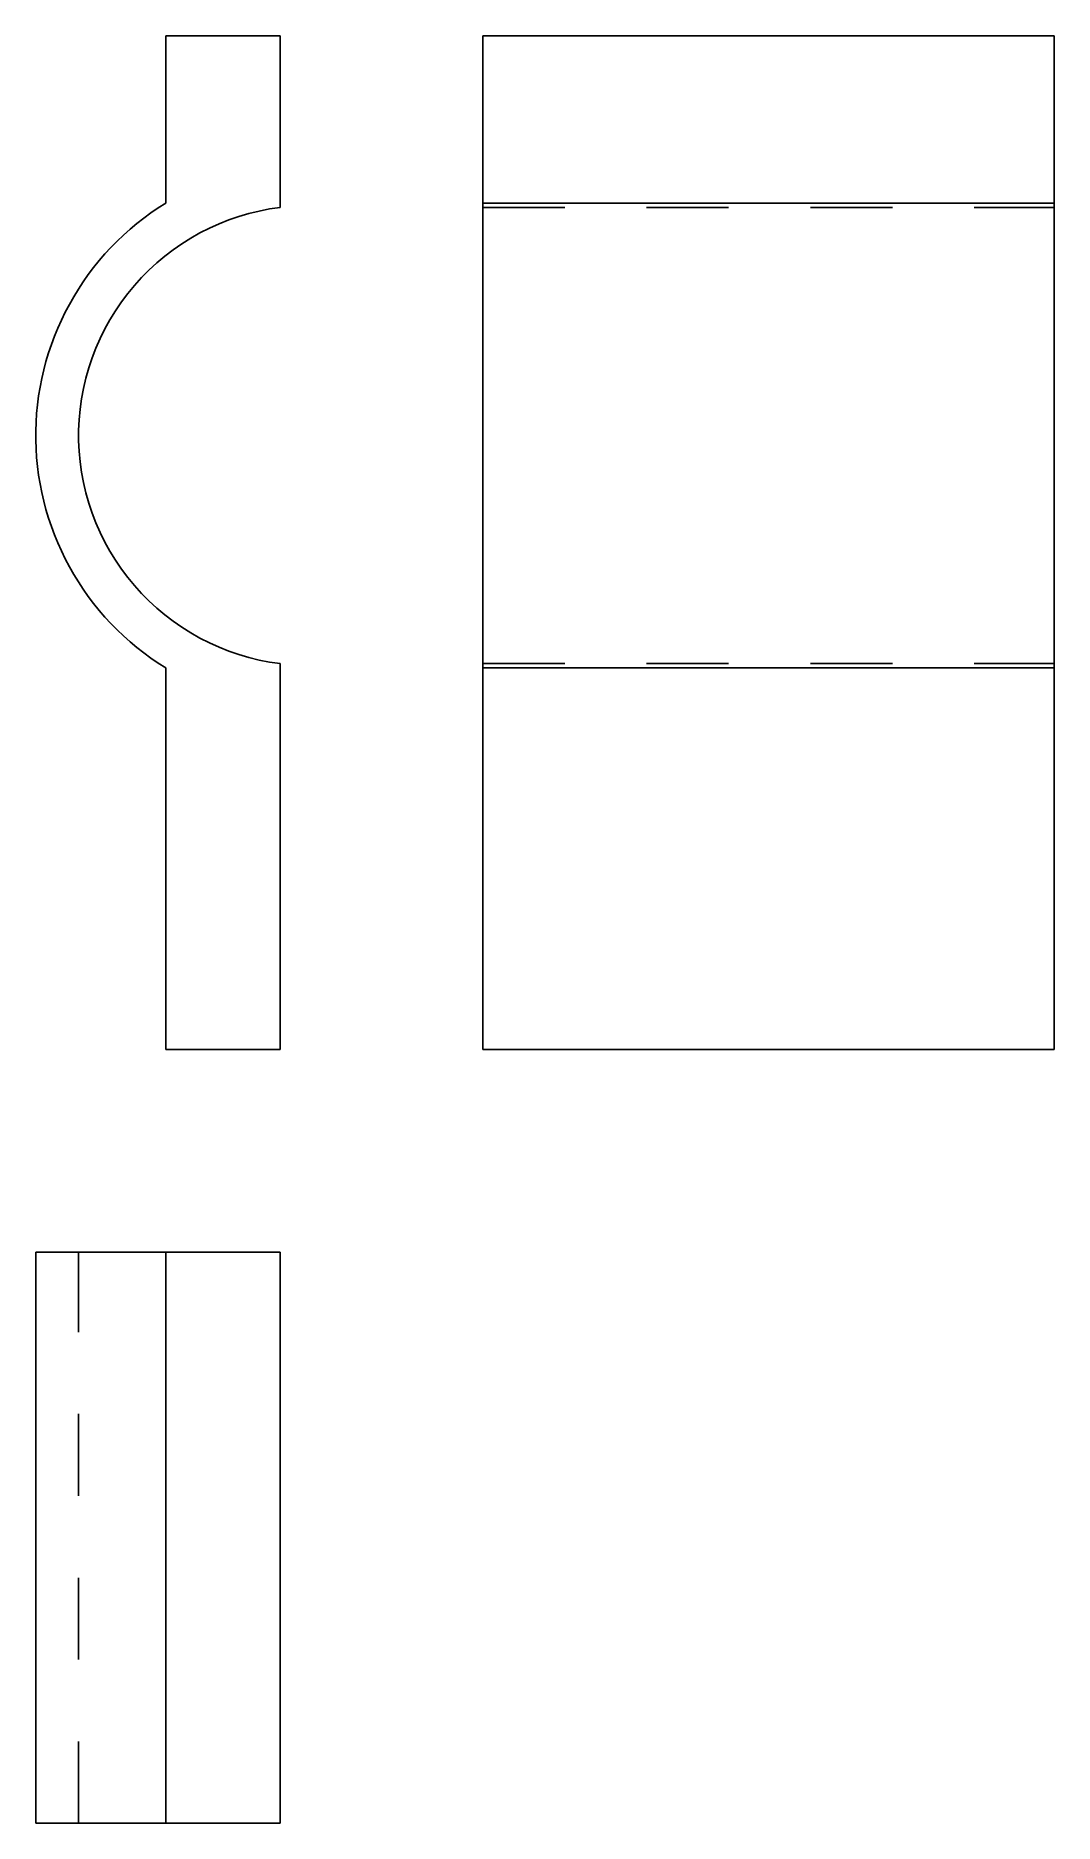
# Model space of a CAD drawing. Extents: x 0 to 1.24, y 0 to 2.18.
import ezdxf

# ---------------------------------------------------------------- set-up
doc = ezdxf.new("R2010")
doc.units = 0
doc.linetypes.add('HIDDEN', pattern=[0.061919, 0.0413, -0.020619])
for name, color, linetype in [('FRONT', 7, 'CONTINUOUS'), ('LEFT', 7, 'CONTINUOUS'), ('LEFT_HID', 7, 'HIDDEN'), ('TOP', 7, 'CONTINUOUS'), ('TOP_HID', 7, 'HIDDEN')]:
    doc.layers.add(name, color=color, linetype=linetype)

msp = doc.modelspace()

# ---------------------------------------------------------------- linework, layer by layer
at = {"layer": 'FRONT'}
for p, q in [((0.298212, 2.183721), (0.158677, 2.183721)), ((0.158677, 2.183721), (0.158677, 1.97918)), ((0.298212, 1.973988), (0.298212, 2.183721)), ((0.140678, 1.9673), (0.131977, 1.960929)), ((0.149582, 1.973386), (0.140678, 1.9673)), ((0.158677, 1.97918), (0.149582, 1.973386)), ((0.247914, 1.962931), (0.260285, 1.966559)), ((0.260285, 1.966559), (0.272809, 1.969615)), ((0.272809, 1.969615), (0.28546, 1.972093)), ((0.28546, 1.972093), (0.298212, 1.973988)), ((0.115214, 1.94736), (0.107171, 1.940175)), ((0.123486, 1.95428), (0.115214, 1.94736)), ((0.131977, 1.960929), (0.123486, 1.95428)), ((0.20048, 1.942876), (0.211981, 1.948701)), ((0.211981, 1.948701), (0.223736, 1.953993)), ((0.223736, 1.953993), (0.235722, 1.95874)), ((0.235722, 1.95874), (0.247914, 1.962931)), ((0.091804, 1.925045), (0.084496, 1.917114)), ((0.099365, 1.932734), (0.091804, 1.925045)), ((0.107171, 1.940175), (0.099365, 1.932734)), ((0.157507, 1.914495), (0.16775, 1.922323)), ((0.16775, 1.922323), (0.178342, 1.929672)), ((0.178342, 1.929672), (0.189259, 1.936528)), ((0.189259, 1.936528), (0.20048, 1.942876)), ((0.070668, 1.900564), (0.064163, 1.891963)), ((0.077448, 1.908951), (0.070668, 1.900564)), ((0.084496, 1.917114), (0.077448, 1.908951)), ((0.138152, 1.897471), (0.147634, 1.906205)), ((0.147634, 1.906205), (0.157507, 1.914495)), ((0.05794, 1.883155), (0.052005, 1.87415)), ((0.064163, 1.891963), (0.05794, 1.883155)), ((0.112246, 1.86879), (0.120439, 1.878743)), ((0.120439, 1.878743), (0.12908, 1.88831)), ((0.12908, 1.88831), (0.138152, 1.897471)), ((0.046365, 1.864958), (0.041025, 1.855588)), ((0.052005, 1.87415), (0.046365, 1.864958)), ((0.097273, 1.847808), (0.104518, 1.858471)), ((0.104518, 1.858471), (0.112246, 1.86879)), ((0.031269, 1.836355), (0.026863, 1.826511)), ((0.035992, 1.846051), (0.031269, 1.836355)), ((0.041025, 1.855588), (0.035992, 1.846051)), ((0.084286, 1.825542), (0.090524, 1.836824)), ((0.090524, 1.836824), (0.097273, 1.847808)), ((0.022778, 1.816531), (0.019019, 1.806423)), ((0.026863, 1.826511), (0.022778, 1.816531)), ((0.073396, 1.802178), (0.078573, 1.813985)), ((0.078573, 1.813985), (0.084286, 1.825542)), ((0.015588, 1.796198), (0.01249, 1.785868)), ((0.019019, 1.806423), (0.015588, 1.796198)), ((0.068767, 1.790146), (0.073396, 1.802178)), ((0.009728, 1.775444), (0.007305, 1.764935)), ((0.01249, 1.785868), (0.009728, 1.775444)), ((0.061188, 1.765509), (0.064694, 1.777914)), ((0.064694, 1.777914), (0.068767, 1.790146)), ((0.005223, 1.754353), (0.003485, 1.74371)), ((0.007305, 1.764935), (0.005223, 1.754353)), ((0.0559, 1.74028), (0.058254, 1.752955)), ((0.058254, 1.752955), (0.061188, 1.765509)), ((0.002093, 1.733015), (0.001047, 1.722282)), ((0.003485, 1.74371), (0.002093, 1.733015)), ((0.052948, 1.714673), (0.05413, 1.72751)), ((0.05413, 1.72751), (0.0559, 1.74028)), ((0.000349, 1.71152), (0, 1.700741)), ((0.001047, 1.722282), (0.000349, 1.71152)), ((0.052356, 1.701795), (0.052948, 1.714673)), ((0, 1.700741), (0, 1.689957)), ((0, 1.689957), (0.000349, 1.679178)), ((0.052356, 1.688903), (0.052356, 1.701795)), ((0.052948, 1.676025), (0.052356, 1.688903)), ((0.000349, 1.679178), (0.001047, 1.668416)), ((0.001047, 1.668416), (0.002093, 1.657682)), ((0.05413, 1.663187), (0.052948, 1.676025)), ((0.0559, 1.650418), (0.05413, 1.663187)), ((0.002093, 1.657682), (0.003485, 1.646988)), ((0.003485, 1.646988), (0.005223, 1.636344)), ((0.058254, 1.637743), (0.0559, 1.650418)), ((0.005223, 1.636344), (0.007305, 1.625763)), ((0.007305, 1.625763), (0.009728, 1.615254)), ((0.061188, 1.625189), (0.058254, 1.637743)), ((0.064694, 1.612783), (0.061188, 1.625189)), ((0.009728, 1.615254), (0.01249, 1.604829)), ((0.01249, 1.604829), (0.015588, 1.594499)), ((0.015588, 1.594499), (0.019019, 1.584275)), ((0.068767, 1.600551), (0.064694, 1.612783)), ((0.073396, 1.58852), (0.068767, 1.600551)), ((0.019019, 1.584275), (0.022778, 1.574167)), ((0.022778, 1.574167), (0.026863, 1.564186)), ((0.078573, 1.576713), (0.073396, 1.58852)), ((0.084286, 1.565156), (0.078573, 1.576713)), ((0.026863, 1.564186), (0.031269, 1.554343)), ((0.031269, 1.554343), (0.035992, 1.544647)), ((0.090524, 1.553874), (0.084286, 1.565156)), ((0.097273, 1.54289), (0.090524, 1.553874)), ((0.035992, 1.544647), (0.041025, 1.535109)), ((0.041025, 1.535109), (0.046365, 1.52574)), ((0.104518, 1.532227), (0.097273, 1.54289)), ((0.112246, 1.521908), (0.104518, 1.532227)), ((0.046365, 1.52574), (0.052005, 1.516548)), ((0.052005, 1.516548), (0.05794, 1.507543)), ((0.05794, 1.507543), (0.064163, 1.498735)), ((0.120439, 1.511954), (0.112246, 1.521908)), ((0.12908, 1.502387), (0.120439, 1.511954)), ((0.064163, 1.498735), (0.070668, 1.490133)), ((0.070668, 1.490133), (0.077448, 1.481746)), ((0.138152, 1.493227), (0.12908, 1.502387)), ((0.147634, 1.484493), (0.138152, 1.493227)), ((0.077448, 1.481746), (0.084496, 1.473584)), ((0.084496, 1.473584), (0.091804, 1.465653)), ((0.091804, 1.465653), (0.099365, 1.457963)), ((0.157507, 1.476203), (0.147634, 1.484493)), ((0.16775, 1.468375), (0.157507, 1.476203)), ((0.178342, 1.461025), (0.16775, 1.468375)), ((0.099365, 1.457963), (0.107171, 1.450522)), ((0.107171, 1.450522), (0.115214, 1.443338)), ((0.115214, 1.443338), (0.123486, 1.436417)), ((0.189259, 1.454169), (0.178342, 1.461025)), ((0.20048, 1.447822), (0.189259, 1.454169)), ((0.211981, 1.441996), (0.20048, 1.447822)), ((0.223736, 1.436704), (0.211981, 1.441996)), ((0.123486, 1.436417), (0.131977, 1.429768)), ((0.131977, 1.429768), (0.140678, 1.423398)), ((0.140678, 1.423398), (0.149582, 1.417312)), ((0.235722, 1.431958), (0.223736, 1.436704)), ((0.247914, 1.427766), (0.235722, 1.431958)), ((0.260285, 1.424139), (0.247914, 1.427766)), ((0.272809, 1.421083), (0.260285, 1.424139)), ((0.28546, 1.418605), (0.272809, 1.421083)), ((0.149582, 1.417312), (0.158677, 1.411518)), ((0.158677, 1.411518), (0.158677, 1.206977)), ((0.298212, 1.41671), (0.28546, 1.418605)), ((0.298212, 1.206977), (0.298212, 1.41671)), ((0.158677, 1.206977), (0.158677, 0.945349)), ((0.298212, 0.945349), (0.298212, 1.206977)), ((0.158677, 0.945349), (0.298212, 0.945349))]:
    msp.add_line(p, q, dxfattribs=at)
at = {"layer": 'LEFT'}
for p, q in [((0.545887, 2.183721), (1.243561, 2.183721)), ((0.545887, 2.183721), (0.545887, 1.97918)), ((1.243561, 2.183721), (1.243561, 1.97918)), ((0.545887, 1.97918), (1.243561, 1.97918)), ((0.545887, 1.97918), (0.545887, 1.411518)), ((1.243561, 1.97918), (1.243561, 1.411518)), ((0.545887, 1.411518), (1.243561, 1.411518)), ((0.545887, 1.411518), (0.545887, 1.206977)), ((1.243561, 1.411518), (1.243561, 1.206977)), ((0.545887, 1.206977), (0.545887, 0.945349)), ((1.243561, 1.206977), (1.243561, 0.945349)), ((0.545887, 0.945349), (1.243561, 0.945349))]:
    msp.add_line(p, q, dxfattribs=at)
at = {"layer": 'LEFT_HID', "linetype": 'HIDDEN'}
for p, q in [((0.545887, 1.973988), (0.545887, 2.183721)), ((1.243561, 1.973988), (1.243561, 2.183721)), ((0.545887, 1.973988), (1.243561, 1.973988)), ((0.545887, 1.41671), (0.545887, 1.973988)), ((1.243561, 1.41671), (1.243561, 1.973988)), ((0.545887, 1.41671), (1.243561, 1.41671)), ((0.545887, 1.206977), (0.545887, 1.41671)), ((1.243561, 1.206977), (1.243561, 1.41671))]:
    msp.add_line(p, q, dxfattribs=at)
at = {"layer": 'TOP'}
for p, q in [((0.158721, 0.697674), (0, 0.697674)), ((0, 0), (0, 0.697674)), ((0.158721, 0.697674), (0.158721, 0)), ((0.298256, 0.697674), (0.158721, 0.697674)), ((0.298256, 0.697674), (0.298256, 0)), ((0.158721, 0), (0, 0)), ((0.298256, 0), (0.158721, 0))]:
    msp.add_line(p, q, dxfattribs=at)
at = {"layer": 'TOP_HID', "linetype": 'HIDDEN'}
for p, q in [((0.298256, 0.697674), (0.052326, 0.697674)), ((0.052326, 0.697674), (0.298256, 0.697674)), ((0.052326, 0), (0.052326, 0.697674)), ((0.298256, 0), (0.052326, 0)), ((0.052326, 0), (0.298256, 0))]:
    msp.add_line(p, q, dxfattribs=at)

doc.saveas('drawing.dxf')
